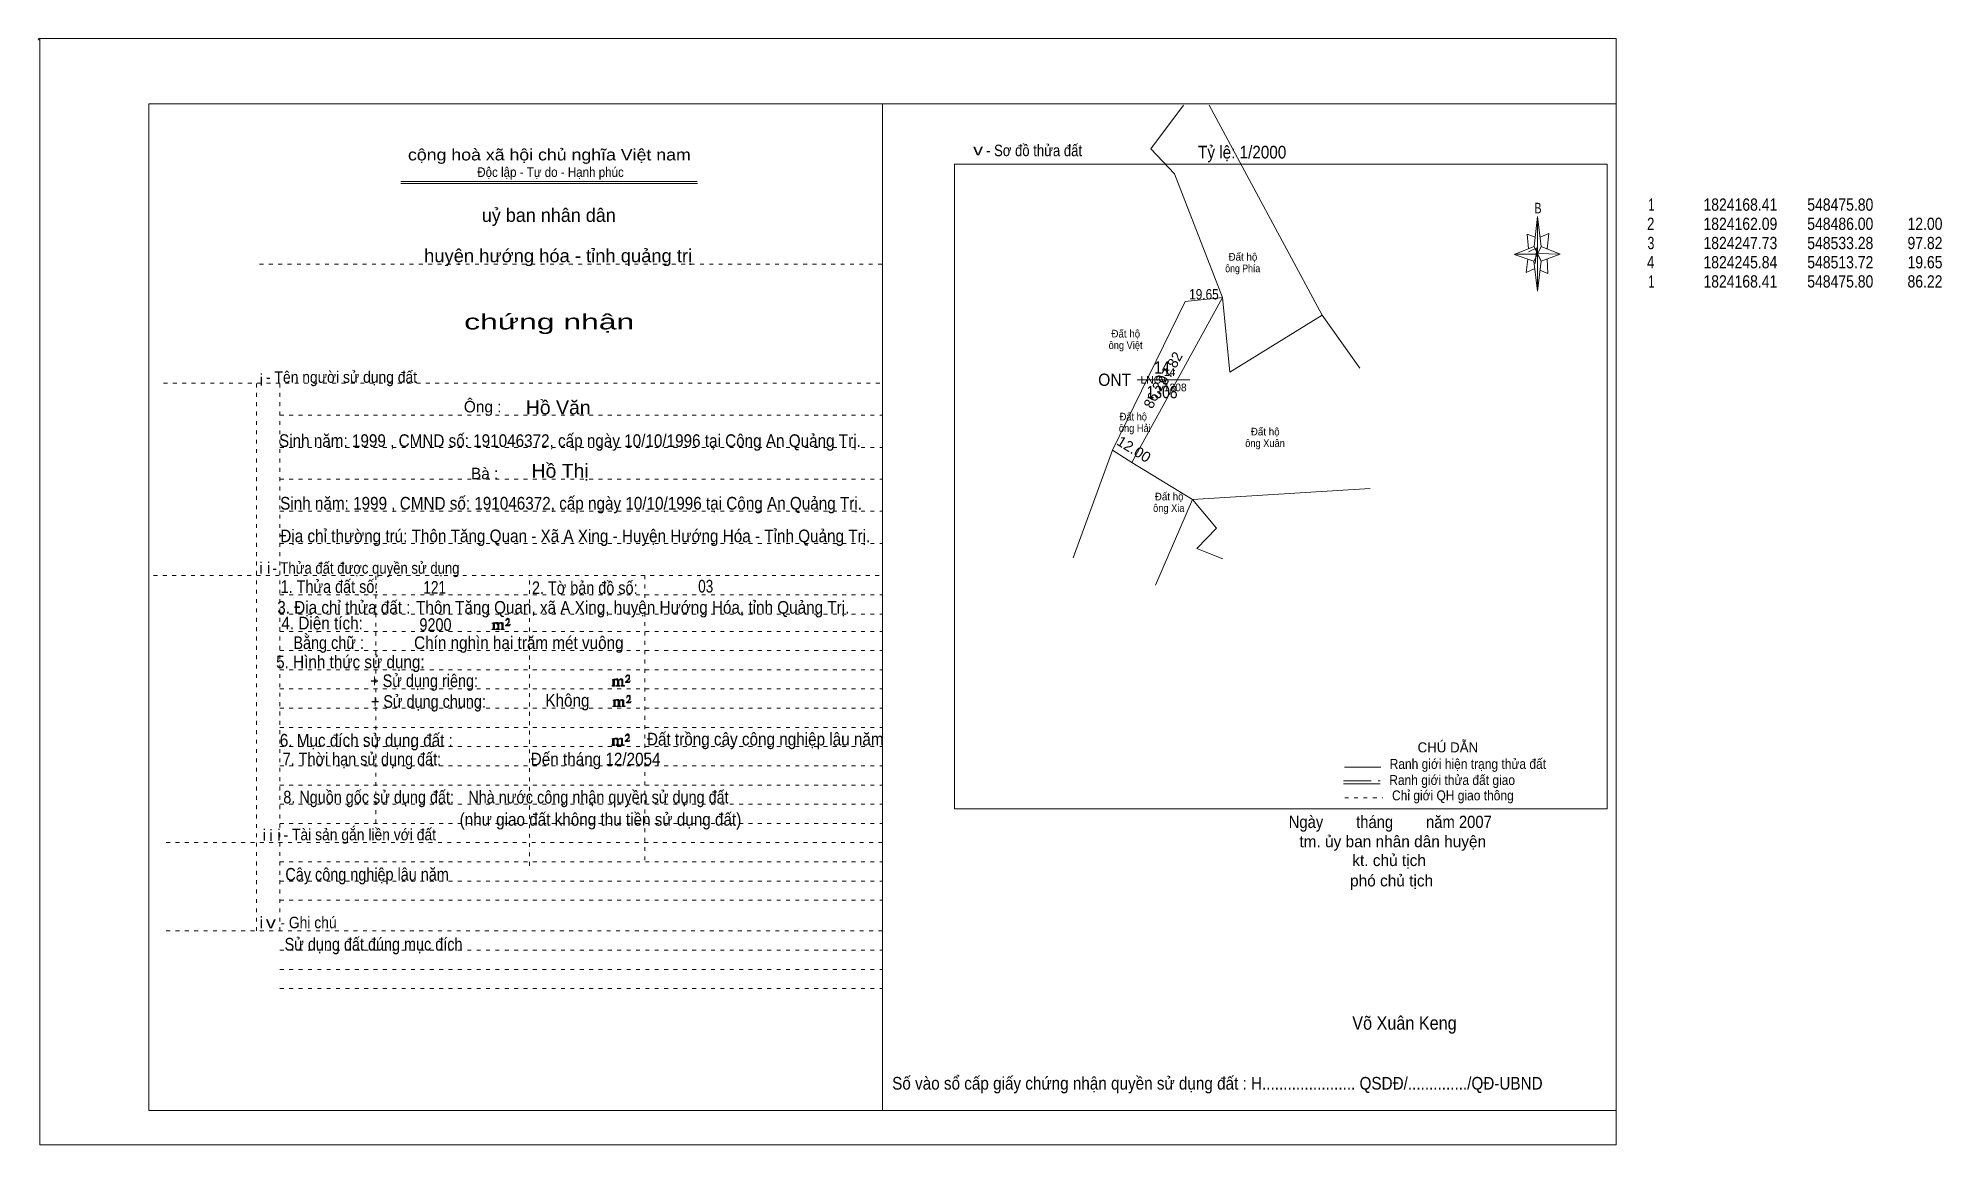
# Model space of a CAD drawing. Header units: centimetres. Extents: x -1.6 to 48, y -3.3 to 25.5.
import ezdxf
from ezdxf.enums import TextEntityAlignment as Align

# ---------------------------------------------------------------- set-up
doc = ezdxf.new("R2010")
doc.units = ezdxf.units.CM
doc.header["$LTSCALE"] = 0.12
doc.linetypes.add('DOTTED', pattern=[1.5, 0.3, -1.2])
doc.linetypes.add('LONG_DASHED', pattern=[7.5, 6, -1.5])
for name, color, linetype, lineweight in [('1', 7, 'DOTTED', 13), ('13', 7, 'Continuous', 13), ('22', 7, 'Continuous', 13), ('33', 7, 'LONG_DASHED', 13), ('4', 7, 'Continuous', 13), ('5', 7, 'Continuous', 13), ('50', 7, 'Continuous', 13)]:
    doc.layers.add(name, color=color, linetype=linetype, lineweight=lineweight)
for name, color, linetype in [('10', 7, 'Continuous'), ('23', 7, 'Continuous'), ('30', 7, 'Continuous')]:
    doc.layers.add(name, color=color, linetype=linetype)

msp = doc.modelspace()

# ---------------------------------------------------------------- hatches: boundary and pattern name
at = {"layer": '50'}
for points in [[(10.27, 10.13), (10.27, 10.12), (10.27, 10.11), (10.25, 10.11), (10.24, 10.11), (10.24, 10.1), (10.33, 10.1), (10.33, 10.11), (10.32, 10.11), (10.31, 10.11), (10.31, 10.12), (10.31, 10.13), (10.31, 10.24), (10.31, 10.25), (10.32, 10.26), (10.34, 10.26), (10.35, 10.26), (10.36, 10.26), (10.37, 10.25), (10.39, 10.22), (10.39, 10.13), (10.37, 10.12), (10.37, 10.11), (10.36, 10.11), (10.35, 10.11), (10.35, 10.1), (10.44, 10.1), (10.44, 10.11), (10.43, 10.11), (10.42, 10.11), (10.42, 10.12), (10.42, 10.13), (10.42, 10.24), (10.44, 10.26), (10.45, 10.26), (10.46, 10.26), (10.49, 10.26), (10.49, 10.25), (10.5, 10.24), (10.5, 10.22), (10.5, 10.13), (10.5, 10.12), (10.49, 10.11), (10.49, 10.11), (10.47, 10.11), (10.47, 10.1), (10.56, 10.1), (10.56, 10.11), (10.55, 10.11), (10.54, 10.11), (10.53, 10.12), (10.53, 10.13), (10.53, 10.2), (10.53, 10.25), (10.53, 10.26), (10.52, 10.27), (10.5, 10.28), (10.47, 10.28), (10.46, 10.28), (10.44, 10.27), (10.41, 10.25), (10.41, 10.26), (10.4, 10.28), (10.39, 10.28), (10.37, 10.28), (10.35, 10.28), (10.34, 10.28), (10.32, 10.26), (10.31, 10.26), (10.31, 10.25), (10.31, 10.25), (10.31, 10.26), (10.31, 10.28), (10.24, 10.26), (10.24, 10.26), (10.25, 10.26), (10.27, 10.25), (10.27, 10.24), (10.27, 10.23)], [(10.69, 10.19), (10.72, 10.24), (10.72, 10.24), (10.71, 10.22), (10.69, 10.22), (10.68, 10.22), (10.63, 10.22), (10.66, 10.26), (10.67, 10.27), (10.69, 10.28), (10.69, 10.3), (10.69, 10.32), (10.69, 10.34), (10.69, 10.35), (10.69, 10.37), (10.68, 10.38), (10.67, 10.38), (10.66, 10.39), (10.65, 10.39), (10.63, 10.38), (10.63, 10.38), (10.62, 10.37), (10.61, 10.35), (10.59, 10.33), (10.61, 10.33), (10.61, 10.35), (10.62, 10.35), (10.63, 10.36), (10.65, 10.36), (10.66, 10.36), (10.67, 10.35), (10.68, 10.35), (10.68, 10.32), (10.68, 10.3), (10.66, 10.28), (10.66, 10.26), (10.65, 10.25), (10.59, 10.2), (10.59, 10.19)], [(13.39, 8.66), (13.39, 8.65), (13.39, 8.64), (13.38, 8.64), (13.37, 8.64), (13.37, 8.62), (13.45, 8.62), (13.45, 8.64), (13.44, 8.64), (13.43, 8.64), (13.43, 8.65), (13.43, 8.66), (13.43, 8.77), (13.43, 8.78), (13.44, 8.79), (13.47, 8.79), (13.48, 8.79), (13.49, 8.79), (13.5, 8.78), (13.51, 8.74), (13.51, 8.66), (13.5, 8.65), (13.5, 8.64), (13.49, 8.64), (13.48, 8.64), (13.48, 8.62), (13.57, 8.62), (13.57, 8.64), (13.55, 8.64), (13.54, 8.64), (13.54, 8.65), (13.54, 8.66), (13.54, 8.77), (13.57, 8.79), (13.58, 8.79), (13.59, 8.79), (13.61, 8.79), (13.61, 8.78), (13.62, 8.77), (13.62, 8.74), (13.62, 8.66), (13.62, 8.65), (13.61, 8.64), (13.61, 8.64), (13.6, 8.64), (13.6, 8.62), (13.69, 8.62), (13.69, 8.64), (13.67, 8.64), (13.66, 8.64), (13.65, 8.65), (13.65, 8.66), (13.65, 8.73), (13.65, 8.78), (13.65, 8.79), (13.64, 8.8), (13.62, 8.81), (13.6, 8.81), (13.59, 8.81), (13.57, 8.8), (13.53, 8.78), (13.53, 8.79), (13.52, 8.81), (13.51, 8.81), (13.5, 8.81), (13.48, 8.81), (13.47, 8.81), (13.44, 8.79), (13.43, 8.79), (13.43, 8.78), (13.43, 8.78), (13.43, 8.79), (13.43, 8.81), (13.37, 8.79), (13.37, 8.79), (13.38, 8.79), (13.39, 8.78), (13.39, 8.77), (13.39, 8.76)], [(13.82, 8.72), (13.84, 8.77), (13.84, 8.77), (13.83, 8.74), (13.82, 8.74), (13.81, 8.74), (13.75, 8.74), (13.79, 8.79), (13.8, 8.8), (13.82, 8.81), (13.82, 8.83), (13.82, 8.84), (13.82, 8.87), (13.82, 8.88), (13.82, 8.9), (13.81, 8.91), (13.8, 8.91), (13.79, 8.92), (13.77, 8.92), (13.75, 8.91), (13.75, 8.91), (13.74, 8.9), (13.73, 8.88), (13.72, 8.86), (13.73, 8.86), (13.73, 8.88), (13.74, 8.88), (13.75, 8.89), (13.77, 8.89), (13.79, 8.89), (13.8, 8.88), (13.81, 8.88), (13.81, 8.84), (13.81, 8.83), (13.79, 8.81), (13.79, 8.79), (13.77, 8.78), (13.72, 8.73), (13.72, 8.72)], [(13.41, 8.12), (13.41, 8.11), (13.41, 8.1), (13.4, 8.1), (13.39, 8.1), (13.39, 8.09), (13.48, 8.09), (13.48, 8.1), (13.47, 8.1), (13.45, 8.1), (13.45, 8.11), (13.45, 8.12), (13.45, 8.23), (13.45, 8.24), (13.47, 8.26), (13.49, 8.26), (13.5, 8.26), (13.51, 8.26), (13.52, 8.24), (13.53, 8.21), (13.53, 8.12), (13.52, 8.11), (13.52, 8.1), (13.51, 8.1), (13.5, 8.1), (13.5, 8.09), (13.59, 8.09), (13.59, 8.1), (13.58, 8.1), (13.57, 8.1), (13.57, 8.11), (13.57, 8.12), (13.57, 8.23), (13.59, 8.26), (13.6, 8.26), (13.61, 8.26), (13.63, 8.26), (13.63, 8.24), (13.64, 8.23), (13.64, 8.21), (13.64, 8.12), (13.64, 8.11), (13.63, 8.1), (13.63, 8.1), (13.62, 8.1), (13.62, 8.09), (13.71, 8.09), (13.71, 8.1), (13.7, 8.1), (13.69, 8.1), (13.67, 8.11), (13.67, 8.12), (13.67, 8.2), (13.67, 8.24), (13.67, 8.26), (13.66, 8.27), (13.64, 8.28), (13.62, 8.28), (13.61, 8.28), (13.59, 8.27), (13.55, 8.24), (13.55, 8.26), (13.54, 8.28), (13.53, 8.28), (13.52, 8.28), (13.5, 8.28), (13.49, 8.28), (13.47, 8.26), (13.45, 8.26), (13.45, 8.24), (13.45, 8.24), (13.45, 8.26), (13.45, 8.28), (13.39, 8.26), (13.39, 8.26), (13.4, 8.26), (13.41, 8.24), (13.41, 8.23), (13.41, 8.22)], [(13.84, 8.19), (13.86, 8.23), (13.86, 8.23), (13.85, 8.21), (13.84, 8.21), (13.83, 8.21), (13.77, 8.21), (13.81, 8.26), (13.82, 8.27), (13.84, 8.28), (13.84, 8.3), (13.84, 8.31), (13.84, 8.33), (13.84, 8.34), (13.84, 8.37), (13.83, 8.38), (13.82, 8.38), (13.81, 8.39), (13.8, 8.39), (13.77, 8.38), (13.77, 8.38), (13.76, 8.37), (13.75, 8.34), (13.74, 8.32), (13.75, 8.32), (13.75, 8.34), (13.76, 8.34), (13.77, 8.36), (13.8, 8.36), (13.81, 8.36), (13.82, 8.34), (13.83, 8.34), (13.83, 8.31), (13.83, 8.3), (13.81, 8.28), (13.81, 8.26), (13.8, 8.24), (13.74, 8.2), (13.74, 8.19)], [(13.38, 7.12), (13.38, 7.11), (13.38, 7.1), (13.37, 7.1), (13.36, 7.1), (13.36, 7.08), (13.44, 7.08), (13.44, 7.1), (13.43, 7.1), (13.42, 7.1), (13.42, 7.11), (13.42, 7.12), (13.42, 7.23), (13.42, 7.24), (13.43, 7.25), (13.46, 7.25), (13.47, 7.25), (13.48, 7.25), (13.49, 7.24), (13.5, 7.2), (13.5, 7.12), (13.49, 7.11), (13.49, 7.1), (13.48, 7.1), (13.47, 7.1), (13.47, 7.08), (13.56, 7.08), (13.56, 7.1), (13.54, 7.1), (13.53, 7.1), (13.53, 7.11), (13.53, 7.12), (13.53, 7.23), (13.56, 7.25), (13.57, 7.25), (13.58, 7.25), (13.6, 7.25), (13.6, 7.24), (13.61, 7.23), (13.61, 7.2), (13.61, 7.12), (13.61, 7.11), (13.6, 7.1), (13.6, 7.1), (13.59, 7.1), (13.59, 7.08), (13.68, 7.08), (13.68, 7.1), (13.66, 7.1), (13.65, 7.1), (13.64, 7.11), (13.64, 7.12), (13.64, 7.19), (13.64, 7.24), (13.64, 7.25), (13.63, 7.26), (13.61, 7.27), (13.59, 7.27), (13.58, 7.27), (13.56, 7.26), (13.52, 7.24), (13.52, 7.25), (13.51, 7.27), (13.5, 7.27), (13.49, 7.27), (13.47, 7.27), (13.46, 7.27), (13.43, 7.25), (13.42, 7.25), (13.42, 7.24), (13.42, 7.24), (13.42, 7.25), (13.42, 7.27), (13.36, 7.25), (13.36, 7.25), (13.37, 7.25), (13.38, 7.24), (13.38, 7.23), (13.38, 7.22)], [(13.81, 7.18), (13.83, 7.23), (13.83, 7.23), (13.82, 7.2), (13.81, 7.2), (13.8, 7.2), (13.74, 7.2), (13.78, 7.25), (13.79, 7.26), (13.81, 7.27), (13.81, 7.29), (13.81, 7.3), (13.81, 7.33), (13.81, 7.34), (13.81, 7.36), (13.8, 7.37), (13.79, 7.37), (13.78, 7.38), (13.76, 7.38), (13.74, 7.37), (13.74, 7.37), (13.73, 7.36), (13.72, 7.34), (13.71, 7.32), (13.72, 7.32), (13.72, 7.34), (13.73, 7.34), (13.74, 7.35), (13.76, 7.35), (13.78, 7.35), (13.79, 7.34), (13.8, 7.34), (13.8, 7.3), (13.8, 7.29), (13.78, 7.27), (13.78, 7.25), (13.76, 7.24), (13.71, 7.19), (13.71, 7.18)]]:
    msp.add_hatch(color=256, dxfattribs=at).paths.add_polyline_path(points)

# ---------------------------------------------------------------- linework, layer by layer
at = {"layer": '1', "linetype": 'Continuous'}
for p, q in [((1.31, -2.42), (1.31, 23.78)), ((1.31, 23.78), (39.51, 23.78)), ((20.41, -2.42), (20.41, 23.78)), ((39.51, -2.42), (39.51, 23.78)), ((7.87, 21.76), (15.58, 21.76)), ((7.87, 21.71), (15.59, 21.71)), ((37.36, 19.69), (36.85, 19.86)), ((1.31, -2.42), (39.51, -2.42))]:
    msp.add_line(p, q, dxfattribs=at)
at = {"layer": '1'}
for p, q in [((4.19, 19.61), (20.41, 19.61)), ((1.69, 16.51), (20.41, 16.51)), ((4.11, 2.25), (4.11, 16.51)), ((4.72, 2.25), (4.72, 16.51)), ((4.72, 15.68), (20.41, 15.68)), ((4.72, 14.84), (20.41, 14.84)), ((4.72, 14.01), (20.41, 14.01)), ((4.72, 13.18), (20.41, 13.18)), ((4.72, 12.34), (20.41, 12.34)), ((1.43, 11.5), (20.41, 11.5)), ((7.22, 5.05), (7.22, 11.5)), ((11.22, 3.95), (11.22, 11.5)), ((14.22, 4.09), (14.22, 11.5)), ((4.72, 11), (20.41, 11)), ((4.72, 10.5), (20.41, 10.5)), ((4.72, 10.05), (20.41, 10.05)), ((4.72, 9.55), (20.41, 9.55)), ((4.72, 9.05), (20.41, 9.05)), ((4.72, 8.55), (20.41, 8.55)), ((4.72, 8.05), (20.41, 8.05)), ((4.72, 7.55), (20.41, 7.55)), ((4.72, 7.05), (20.41, 7.05)), ((4.72, 6.55), (20.41, 6.55)), ((4.72, 6.05), (20.41, 6.05)), ((4.72, 5.55), (20.41, 5.55)), ((4.72, 5.05), (20.41, 5.05)), ((1.76, 4.55), (20.41, 4.55)), ((4.72, 4.05), (20.41, 4.05)), ((4.72, 3.55), (20.41, 3.55)), ((4.72, 3.05), (20.41, 3.05)), ((1.76, 2.25), (20.41, 2.25)), ((4.72, 1.75), (20.41, 1.75)), ((4.72, 1.25), (20.41, 1.25)), ((4.72, 0.75), (20.41, 0.75))]:
    msp.add_line(p, q, dxfattribs=at)
at = {"layer": '1', "linetype": 'Continuous'}
msp.add_lwpolyline([(-1.53, -3.32), (39.51, -3.32), (39.51, 25.48), (-1.53, 25.48)], close=True, dxfattribs=at)
msp.add_lwpolyline([(37.37, 19.49), (37.16, 19.39), (37.21, 19.74)], dxfattribs=at)
at = {"layer": '13'}
msp.add_line((27.73, 16.6), (28.41, 16.6), dxfattribs=at)
at = {"layer": '22'}
for p, q in [((31.85, 18.28), (28.91, 23.75)), ((32.83, 16.9), (31.85, 18.28)), ((25.37, 11.96), (26.39, 14.77)), ((28.48, 13.48), (33.1, 13.77))]:
    msp.add_line(p, q, dxfattribs=at)
for points in [[(28.24, 23.75), (27.39, 22.61), (28.01, 21.96)], [(26.39, 14.77), (26.9, 14.45), (29.26, 18.74), (28.01, 21.96)], [(29.26, 18.74), (28.29, 18.64), (26.39, 14.77)], [(31.85, 18.28), (29.45, 16.8), (29.26, 18.74)], [(27.51, 11.25), (28.48, 13.48), (26.9, 14.45)], [(29.27, 11.94), (28.59, 12.21), (29.1, 12.74), (28.48, 13.48)]]:
    msp.add_lwpolyline(points, dxfattribs=at)
at = {"layer": '33'}
msp.add_line((27.04, 16.6), (28.32, 16.6), dxfattribs=at)
at = {"layer": '4'}
for p, q in [((32.43, 6.51), (33.38, 6.51)), ((32.41, 6.08), (33.36, 6.08))]:
    msp.add_line(p, q, dxfattribs=at)
at = {"layer": '4', "linetype": 'LONG_DASHED'}
msp.add_line((32.41, 6.16), (33.36, 6.16), dxfattribs=at)
at = {"layer": '4', "linetype": 'DOTTED'}
msp.add_line((32.44, 5.72), (33.43, 5.72), dxfattribs=at)
at = {"layer": '4'}
msp.add_lwpolyline([(22.28, 22.21), (39.27, 22.21), (39.27, 5.43), (22.28, 5.43)], close=True, dxfattribs=at)
msp.add_circle((-1.55, 25.47), 0.025, dxfattribs=at)
at = {"layer": '5'}
for p, q in [((37.37, 20.07), (37.46, 20.85)), ((37.55, 20.07), (38.05, 19.87)), ((37.55, 19.69), (37.46, 18.91)), ((37.73, 19.37), (37.52, 19.45)), ((37.71, 19.75), (37.73, 19.37))]:
    msp.add_line(p, q, dxfattribs=at)
for points in [[(37.46, 20.85), (37.55, 20.07), (37.46, 19.87)], [(37.46, 19.87), (36.87, 19.87), (37.37, 20.07), (37.55, 19.69), (38.05, 19.87), (37.46, 19.89)], [(37.46, 19.87), (37.46, 18.91), (37.36, 19.69)]]:
    msp.add_lwpolyline(points, close=True, dxfattribs=at)
for points in [[(37.4, 20.31), (37.19, 20.39), (37.22, 20.01)], [(37.53, 20.31), (37.75, 20.41), (37.71, 20.01)], [(37.46, 19.87), (37.37, 20.07), (36.87, 19.87)], [(37.22, 19.93), (37.44, 20.03), (37.4, 19.63)], [(37.46, 19.87), (37.55, 19.69), (38.05, 19.87)]]:
    msp.add_lwpolyline(points, dxfattribs=at)
at = {"layer": '50'}
for points in [[(10.27, 10.13), (10.27, 10.12), (10.27, 10.11), (10.25, 10.11), (10.24, 10.11), (10.24, 10.1), (10.33, 10.1), (10.33, 10.11), (10.32, 10.11), (10.31, 10.11), (10.31, 10.12), (10.31, 10.13), (10.31, 10.24), (10.31, 10.25), (10.32, 10.26), (10.34, 10.26), (10.35, 10.26), (10.36, 10.26), (10.37, 10.25), (10.39, 10.22), (10.39, 10.13), (10.37, 10.12), (10.37, 10.11), (10.36, 10.11), (10.35, 10.11), (10.35, 10.1), (10.44, 10.1), (10.44, 10.11), (10.43, 10.11), (10.42, 10.11), (10.42, 10.12), (10.42, 10.13), (10.42, 10.24), (10.44, 10.26), (10.45, 10.26), (10.46, 10.26), (10.49, 10.26), (10.49, 10.25), (10.5, 10.24), (10.5, 10.22), (10.5, 10.13), (10.5, 10.12), (10.49, 10.11), (10.49, 10.11), (10.47, 10.11), (10.47, 10.1), (10.56, 10.1), (10.56, 10.11), (10.55, 10.11), (10.54, 10.11), (10.53, 10.12), (10.53, 10.13), (10.53, 10.2), (10.53, 10.25), (10.53, 10.26), (10.52, 10.27), (10.5, 10.28), (10.47, 10.28), (10.46, 10.28), (10.44, 10.27), (10.41, 10.25), (10.41, 10.26), (10.4, 10.28), (10.39, 10.28), (10.37, 10.28), (10.35, 10.28), (10.34, 10.28), (10.32, 10.26), (10.31, 10.26), (10.31, 10.25), (10.31, 10.25), (10.31, 10.26), (10.31, 10.28), (10.24, 10.26), (10.24, 10.26), (10.25, 10.26), (10.27, 10.25), (10.27, 10.24), (10.27, 10.23)], [(10.69, 10.19), (10.72, 10.24), (10.72, 10.24), (10.71, 10.22), (10.69, 10.22), (10.68, 10.22), (10.63, 10.22), (10.66, 10.26), (10.67, 10.27), (10.69, 10.28), (10.69, 10.3), (10.69, 10.32), (10.69, 10.34), (10.69, 10.35), (10.69, 10.37), (10.68, 10.38), (10.67, 10.38), (10.66, 10.39), (10.65, 10.39), (10.63, 10.38), (10.63, 10.38), (10.62, 10.37), (10.61, 10.35), (10.59, 10.33), (10.61, 10.33), (10.61, 10.35), (10.62, 10.35), (10.63, 10.36), (10.65, 10.36), (10.66, 10.36), (10.67, 10.35), (10.68, 10.35), (10.68, 10.32), (10.68, 10.3), (10.66, 10.28), (10.66, 10.26), (10.65, 10.25), (10.59, 10.2), (10.59, 10.19)], [(13.39, 8.66), (13.39, 8.65), (13.39, 8.64), (13.38, 8.64), (13.37, 8.64), (13.37, 8.62), (13.45, 8.62), (13.45, 8.64), (13.44, 8.64), (13.43, 8.64), (13.43, 8.65), (13.43, 8.66), (13.43, 8.77), (13.43, 8.78), (13.44, 8.79), (13.47, 8.79), (13.48, 8.79), (13.49, 8.79), (13.5, 8.78), (13.51, 8.74), (13.51, 8.66), (13.5, 8.65), (13.5, 8.64), (13.49, 8.64), (13.48, 8.64), (13.48, 8.62), (13.57, 8.62), (13.57, 8.64), (13.55, 8.64), (13.54, 8.64), (13.54, 8.65), (13.54, 8.66), (13.54, 8.77), (13.57, 8.79), (13.58, 8.79), (13.59, 8.79), (13.61, 8.79), (13.61, 8.78), (13.62, 8.77), (13.62, 8.74), (13.62, 8.66), (13.62, 8.65), (13.61, 8.64), (13.61, 8.64), (13.6, 8.64), (13.6, 8.62), (13.69, 8.62), (13.69, 8.64), (13.67, 8.64), (13.66, 8.64), (13.65, 8.65), (13.65, 8.66), (13.65, 8.73), (13.65, 8.78), (13.65, 8.79), (13.64, 8.8), (13.62, 8.81), (13.6, 8.81), (13.59, 8.81), (13.57, 8.8), (13.53, 8.78), (13.53, 8.79), (13.52, 8.81), (13.51, 8.81), (13.5, 8.81), (13.48, 8.81), (13.47, 8.81), (13.44, 8.79), (13.43, 8.79), (13.43, 8.78), (13.43, 8.78), (13.43, 8.79), (13.43, 8.81), (13.37, 8.79), (13.37, 8.79), (13.38, 8.79), (13.39, 8.78), (13.39, 8.77), (13.39, 8.76)], [(13.82, 8.72), (13.84, 8.77), (13.84, 8.77), (13.83, 8.74), (13.82, 8.74), (13.81, 8.74), (13.75, 8.74), (13.79, 8.79), (13.8, 8.8), (13.82, 8.81), (13.82, 8.83), (13.82, 8.84), (13.82, 8.87), (13.82, 8.88), (13.82, 8.9), (13.81, 8.91), (13.8, 8.91), (13.79, 8.92), (13.77, 8.92), (13.75, 8.91), (13.75, 8.91), (13.74, 8.9), (13.73, 8.88), (13.72, 8.86), (13.73, 8.86), (13.73, 8.88), (13.74, 8.88), (13.75, 8.89), (13.77, 8.89), (13.79, 8.89), (13.8, 8.88), (13.81, 8.88), (13.81, 8.84), (13.81, 8.83), (13.79, 8.81), (13.79, 8.79), (13.77, 8.78), (13.72, 8.73), (13.72, 8.72)], [(13.41, 8.12), (13.41, 8.11), (13.41, 8.1), (13.4, 8.1), (13.39, 8.1), (13.39, 8.09), (13.48, 8.09), (13.48, 8.1), (13.47, 8.1), (13.45, 8.1), (13.45, 8.11), (13.45, 8.12), (13.45, 8.23), (13.45, 8.24), (13.47, 8.26), (13.49, 8.26), (13.5, 8.26), (13.51, 8.26), (13.52, 8.24), (13.53, 8.21), (13.53, 8.12), (13.52, 8.11), (13.52, 8.1), (13.51, 8.1), (13.5, 8.1), (13.5, 8.09), (13.59, 8.09), (13.59, 8.1), (13.58, 8.1), (13.57, 8.1), (13.57, 8.11), (13.57, 8.12), (13.57, 8.23), (13.59, 8.26), (13.6, 8.26), (13.61, 8.26), (13.63, 8.26), (13.63, 8.24), (13.64, 8.23), (13.64, 8.21), (13.64, 8.12), (13.64, 8.11), (13.63, 8.1), (13.63, 8.1), (13.62, 8.1), (13.62, 8.09), (13.71, 8.09), (13.71, 8.1), (13.7, 8.1), (13.69, 8.1), (13.67, 8.11), (13.67, 8.12), (13.67, 8.2), (13.67, 8.24), (13.67, 8.26), (13.66, 8.27), (13.64, 8.28), (13.62, 8.28), (13.61, 8.28), (13.59, 8.27), (13.55, 8.24), (13.55, 8.26), (13.54, 8.28), (13.53, 8.28), (13.52, 8.28), (13.5, 8.28), (13.49, 8.28), (13.47, 8.26), (13.45, 8.26), (13.45, 8.24), (13.45, 8.24), (13.45, 8.26), (13.45, 8.28), (13.39, 8.26), (13.39, 8.26), (13.4, 8.26), (13.41, 8.24), (13.41, 8.23), (13.41, 8.22)], [(13.84, 8.19), (13.86, 8.23), (13.86, 8.23), (13.85, 8.21), (13.84, 8.21), (13.83, 8.21), (13.77, 8.21), (13.81, 8.26), (13.82, 8.27), (13.84, 8.28), (13.84, 8.3), (13.84, 8.31), (13.84, 8.33), (13.84, 8.34), (13.84, 8.37), (13.83, 8.38), (13.82, 8.38), (13.81, 8.39), (13.8, 8.39), (13.77, 8.38), (13.77, 8.38), (13.76, 8.37), (13.75, 8.34), (13.74, 8.32), (13.75, 8.32), (13.75, 8.34), (13.76, 8.34), (13.77, 8.36), (13.8, 8.36), (13.81, 8.36), (13.82, 8.34), (13.83, 8.34), (13.83, 8.31), (13.83, 8.3), (13.81, 8.28), (13.81, 8.26), (13.8, 8.24), (13.74, 8.2), (13.74, 8.19)], [(13.38, 7.12), (13.38, 7.11), (13.38, 7.1), (13.37, 7.1), (13.36, 7.1), (13.36, 7.08), (13.44, 7.08), (13.44, 7.1), (13.43, 7.1), (13.42, 7.1), (13.42, 7.11), (13.42, 7.12), (13.42, 7.23), (13.42, 7.24), (13.43, 7.25), (13.46, 7.25), (13.47, 7.25), (13.48, 7.25), (13.49, 7.24), (13.5, 7.2), (13.5, 7.12), (13.49, 7.11), (13.49, 7.1), (13.48, 7.1), (13.47, 7.1), (13.47, 7.08), (13.56, 7.08), (13.56, 7.1), (13.54, 7.1), (13.53, 7.1), (13.53, 7.11), (13.53, 7.12), (13.53, 7.23), (13.56, 7.25), (13.57, 7.25), (13.58, 7.25), (13.6, 7.25), (13.6, 7.24), (13.61, 7.23), (13.61, 7.2), (13.61, 7.12), (13.61, 7.11), (13.6, 7.1), (13.6, 7.1), (13.59, 7.1), (13.59, 7.08), (13.68, 7.08), (13.68, 7.1), (13.66, 7.1), (13.65, 7.1), (13.64, 7.11), (13.64, 7.12), (13.64, 7.19), (13.64, 7.24), (13.64, 7.25), (13.63, 7.26), (13.61, 7.27), (13.59, 7.27), (13.58, 7.27), (13.56, 7.26), (13.52, 7.24), (13.52, 7.25), (13.51, 7.27), (13.5, 7.27), (13.49, 7.27), (13.47, 7.27), (13.46, 7.27), (13.43, 7.25), (13.42, 7.25), (13.42, 7.24), (13.42, 7.24), (13.42, 7.25), (13.42, 7.27), (13.36, 7.25), (13.36, 7.25), (13.37, 7.25), (13.38, 7.24), (13.38, 7.23), (13.38, 7.22)], [(13.81, 7.18), (13.83, 7.23), (13.83, 7.23), (13.82, 7.2), (13.81, 7.2), (13.8, 7.2), (13.74, 7.2), (13.78, 7.25), (13.79, 7.26), (13.81, 7.27), (13.81, 7.29), (13.81, 7.3), (13.81, 7.33), (13.81, 7.34), (13.81, 7.36), (13.8, 7.37), (13.79, 7.37), (13.78, 7.38), (13.76, 7.38), (13.74, 7.37), (13.74, 7.37), (13.73, 7.36), (13.72, 7.34), (13.71, 7.32), (13.72, 7.32), (13.72, 7.34), (13.73, 7.34), (13.74, 7.35), (13.76, 7.35), (13.78, 7.35), (13.79, 7.34), (13.8, 7.34), (13.8, 7.3), (13.8, 7.29), (13.78, 7.27), (13.78, 7.25), (13.76, 7.24), (13.71, 7.19), (13.71, 7.18)]]:
    msp.add_lwpolyline(points, close=True, dxfattribs=at)

# ---------------------------------------------------------------- texts
at = {"layer": '1'}
for s, height, width, p in [('cộng hoà xã hội chủ nghĩa Việt nam', 0.3, 1.15, (11.735, 22.31)), ('v', 0.3, 1.3, (22.895, 22.44)), ('- Sơ đồ thửa đất ', 0.3, 0.85, (24.4, 22.42)), ('Độc lập - Tự do - Hạnh phúc', 0.25, 0.9, (11.765, 21.88)), ('chứng nhận', 0.4, 1.55, (11.73, 17.91)), ('- Tên người sử dụng đất', 0.3, 0.9, (6.325, 16.52)), ('- Thửa đất được quyền sử dụng', 0.3, 0.85, (6.96, 11.55)), ('- Tài sản gắn liền với đất ', 0.3, 0.9, (6.85, 4.61)), ('v', 0.3, 1.3, (4.485, 2.32)), ('- Ghi chú', 0.3, 0.9, (5.465, 2.32))]:
    msp.add_text(s, height=height, dxfattribs=dict(at, width=width)).set_placement(p, align=Align.CENTER)
for s, height, p in [('uỷ ban nhân dân', 0.35, (11.72, 20.71)), ('i', 0.3, (4.235, 16.45)), ('i', 0.3, (4.225, 11.55)), ('i', 0.3, (4.425, 11.55)), ('i', 0.3, (4.315, 4.6)), ('i', 0.3, (4.485, 4.59)), ('i', 0.3, (4.695, 4.6)), ('i', 0.3, (4.235, 2.32))]:
    msp.add_text(s, height=height, dxfattribs=at).set_placement(p, align=Align.CENTER)
at = {"layer": '10', "width": 0.9}
msp.add_text('Võ Xuân Keng', height=0.35, dxfattribs=at).set_placement((33.995, -0.32), align=Align.CENTER)
at = {"layer": '13'}
for s, p in [('14', (27.73, 16.7)), ('1308', (27.73, 16.3))]:
    msp.add_text(s, height=0.2, dxfattribs=at).set_placement(p)
msp.add_text('LNC', height=0.2, dxfattribs=at).set_placement((27.66, 16.5), align=Align.RIGHT)
at = {"layer": '22', "width": 0.9}
for s, p in [('ông Hải', (26.975, 15.24)), ('Đất hộ ', (26.97, 15.54))]:
    msp.add_text(s, height=0.2, dxfattribs=at).set_placement(p, align=Align.CENTER)
at = {"layer": '23'}
for s, width, p in [('Đất hộ', 0.95, (29.79, 19.7)), ('ông Phía', 0.85, (29.785, 19.4)), ('Đất hộ', 0.95, (26.74, 17.7)), ('ông Việt', 0.9, (26.735, 17.4)), ('Đất hộ', 0.95, (30.37, 15.15)), ('ông Xuân', 0.9, (30.365, 14.85)), ('Đất hộ', 0.95, (27.87, 13.46)), ('ông Xia', 0.9, (27.86, 13.16))]:
    msp.add_text(s, height=0.2, dxfattribs=dict(at, width=width)).set_placement(p, align=Align.CENTER)
at = {"layer": '30'}
for s, width, p in [('1', 0.65, (40.5, 21)), ('1824168.41', 0.85, (43.7, 21)), ('548475.80', 0.85, (46.2, 21)), ('548475.80', 0.85, (46.2, 21)), ('2', 0.8, (40.5, 20.5)), ('1824162.09', 0.85, (43.7, 20.5)), ('548486.00', 0.85, (46.2, 20.5)), ('12.00', 0.85, (48, 20.5)), ('3', 0.75, (40.5, 20)), ('1824247.73', 0.85, (43.7, 20)), ('548533.28', 0.85, (46.2, 20)), ('97.82', 0.85, (48, 20)), ('1824245.84', 0.85, (43.7, 19.5)), ('548513.72', 0.85, (46.2, 19.5)), ('19.65', 0.85, (48, 19.5)), ('4', 0.8, (40.5, 19.5)), ('1', 0.65, (40.5, 19)), ('1824168.41', 0.85, (43.7, 19)), ('548475.80', 0.85, (46.2, 19)), ('86.22', 0.85, (48, 19))]:
    msp.add_text(s, height=0.32, dxfattribs=dict(at, width=width)).set_placement(p, align=Align.RIGHT)
at = {"layer": '30', "width": 0.85}
msp.add_text('19.65', height=0.27, dxfattribs=at).set_placement((28.775, 18.69), align=Align.CENTER)
at = {"layer": '30'}
for s, rotation, p in [('97.82', 61.098, (28.014, 16.835)), ('86.22', 63.907, (27.631, 16.231))]:
    msp.add_text(s, height=0.27, rotation=rotation, dxfattribs=at).set_placement(p, align=Align.CENTER)
at = {"layer": '30', "width": 1.05}
msp.add_text('12.00', height=0.27, rotation=328.217, dxfattribs=at).set_placement((26.879, 14.677), align=Align.CENTER)
at = {"layer": '33', "width": 0.85}
for s, p in [('14', (27.68, 16.76)), ('1308', (27.685, 16.12))]:
    msp.add_text(s, height=0.32, dxfattribs=at).set_placement(p, align=Align.CENTER)
at = {"layer": '33', "width": 0.95}
msp.add_text('ONT', height=0.32, dxfattribs=at).set_placement((26.88, 16.44), align=Align.RIGHT)
at = {"layer": '4', "width": 0.9}
for s, height, p in [('Tỷ lệ: 1/2000', 0.33, (29.77, 22.36)), ('Ranh giới hiện trạng thửa đất', 0.2591, (35.645, 6.47)), ('Ranh giới thửa đất giao ', 0.2591, (35.28, 6.05)), ('Chỉ giới QH giao thông', 0.2591, (35.255, 5.65))]:
    msp.add_text(s, height=height, dxfattribs=at).set_placement(p, align=Align.CENTER)
at = {"layer": '4'}
msp.add_text('CHÚ DẪN', height=0.2591, dxfattribs=at).set_placement((35.125, 6.9), align=Align.CENTER)
at = {"layer": '5', "width": 0.75}
msp.add_text('B', height=0.276, dxfattribs=at).set_placement((37.47, 20.93), align=Align.CENTER)
at = {"layer": '50'}
for s, height, width, p in [('  huyện hướng hóa - tỉnh quảng trị', 0.34, 1.05, (11.83, 19.66)), ('Hồ Văn', 0.36, 1.05, (11.965, 15.7)), ('Sinh năm: 1999 , CMND số: 191046372, cấp ngày 10/10/1996 tại Công An Quảng Trị.', 0.33, 0.9, (12.27, 14.85)), ('Hồ Thị', 0.36, 1.05, (12.015, 14.05)), ('Sinh năm: 1999 , CMND số: 191046372, cấp ngày 10/10/1996 tại Công An Quảng Trị.', 0.33, 0.9, (12.3, 13.22)), ('Địa chỉ thường trú: Thôn Tăng Quan - Xã A Xing - Huyện Hướng Hóa - Tỉnh Quảng Trị.', 0.33, 0.9, (12.41, 12.37)), ('1. Thửa đất số:  ', 0.33, 0.85, (6.115, 11.05)), ('121', 0.33, 0.8, (8.75, 11.03)), ('2. Tờ bản đồ số:  ', 0.33, 0.85, (12.76, 11.02)), ('03', 0.33, 0.8, (15.805, 11.06)), ('3. Địa chỉ thửa đất : ', 0.33, 0.9, (6.44, 10.51)), ('4. Diện tích: ', 0.33, 0.9, (5.875, 10.1)), ('Thôn Tăng Quan, xã A Xing, huyện Hướng Hóa, tỉnh Quảng Trị.', 0.33, 0.9, (13.905, 10.51)), ('Bằng chữ :', 0.33, 0.85, (5.99, 9.59)), ('Chín nghìn hai trăm mét vuông', 0.33, 0.9, (10.94, 9.59)), ('9200', 0.33, 0.85, (8.77, 10.06)), ('5. Hình thức sử dụng:', 0.33, 0.9, (6.555, 9.09)), ('+ Sử dụng riêng:', 0.33, 0.85, (8.475, 8.6)), ('Không', 0.33, 0.9, (12.205, 8.09)), ('+ Sử dụng chung:', 0.33, 0.85, (8.585, 8.06)), ('Đất trồng cây công nghiệp lâu năm', 0.33, 0.9, (17.355, 7.08)), ('6. Mục đích sử dụng đất :', 0.33, 0.9, (6.97, 7.05)), ('7. Thời hạn sử dụng đất:', 0.33, 0.85, (6.855, 6.56)), ('Đến tháng 12/2054', 0.33, 0.9, (12.94, 6.56)), ('8. Nguồn gốc sử dụng đất:', 0.33, 0.85, (7.03, 5.57)), ('Nhà nước công nhận quyền sử dụng đất ', 0.33, 0.85, (13.065, 5.57)), ('(như giao đất không thu tiền sử dụng đất)', 0.33, 0.9, (13.065, 4.99)), ('Ngày        tháng        năm 2007', 0.32, 0.9, (33.625, 4.93)), ('Cây công nghiệp lâu năm', 0.33, 0.85, (6.99, 3.56)), ('Sử dụng đất đúng mục đích ', 0.33, 0.85, (7.21, 1.74)), ('Số vào sổ cấp giấy chứng nhận quyền sử dụng đất : H...................... QSDĐ/............../QĐ-UBND', 0.33, 0.9, (29.125, -1.88))]:
    msp.add_text(s, height=height, dxfattribs=dict(at, width=width)).set_placement(p, align=Align.CENTER)
for s, p in [('Ông :', (10, 15.75)), ('Bà :', (10.05, 14.01)), ('tm. ủy ban nhân dân huyện ', (33.745, 4.43)), ('kt. chủ tịch', (33.595, 3.94)), ('phó chủ tịch', (33.66, 3.41))]:
    msp.add_text(s, height=0.3, dxfattribs=at).set_placement(p, align=Align.CENTER)

doc.saveas('drawing.dxf')
